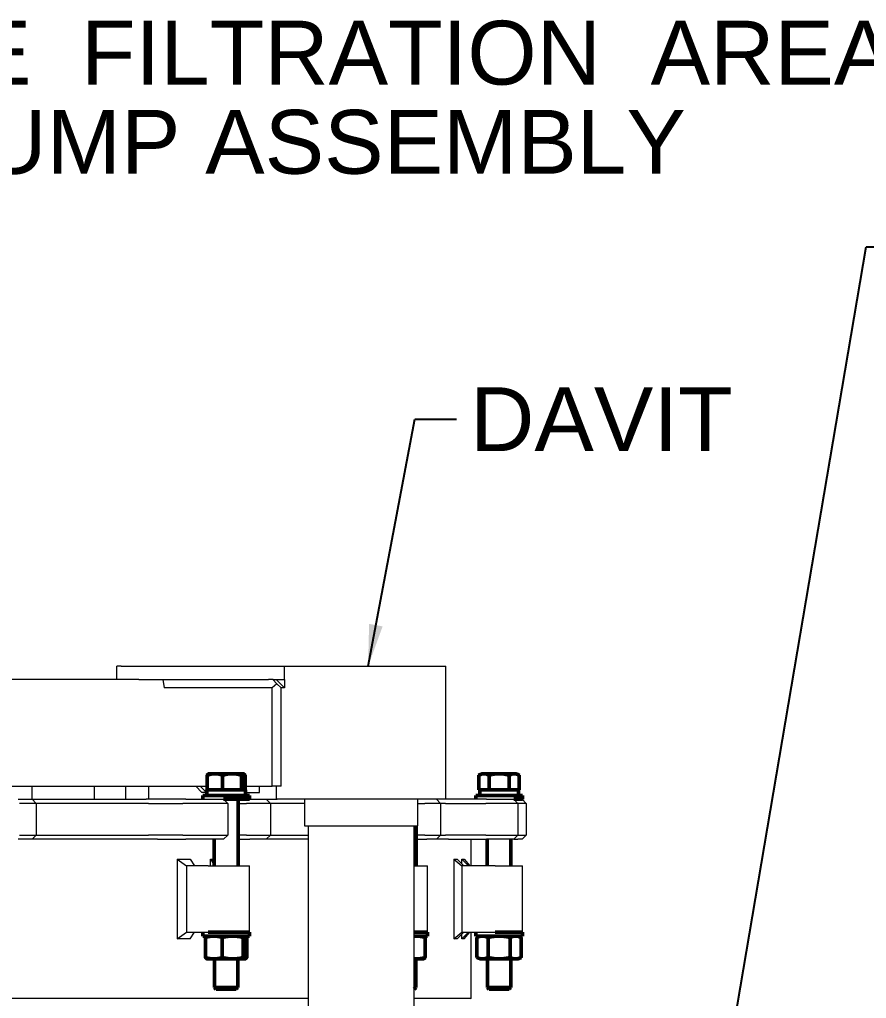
# Model space of a CAD drawing. Header units: inches. Extents: x 20 to 536, y 8 to 344.
# Drawn here: x 436.53 to 468.37, y 143.8 to 180.59 of the extents above; entities that cross this region are included whole.
import ezdxf

# ---------------------------------------------------------------- set-up
doc = ezdxf.new("R2010")
doc.units = ezdxf.units.IN
doc.header["$LTSCALE"] = 16
doc.header["$MEASUREMENT"] = 0
for name, color, linetype, lineweight in [('Symbol', 7, 'Continuous', 25), ('Symbol (ANSI)', 7, 'Continuous', 25), ('Visible (ANSI)', 7, 'Continuous', 50)]:
    doc.layers.add(name, color=color, linetype=linetype, lineweight=lineweight)
doc.styles.add('Standard D-E', font='arial.ttf')
doc.styles.add('Standard D-E NeptuneBenson', font='arial.ttf')
doc.dimstyles.new('Default D-E$7', dxfattribs={"dimscale": 16, "dimtxt": 0.15, "dimasz": 0.098425, "dimexe": 0.125, "dimexo": 0.0625, "dimgap": 0.031496, "dimtad": 0, "dimtih": 1, "dimtoh": 1, "dimrnd": 1e-08, "dimzin": 4, "dimdsep": 46, "dimtxsty": 'Standard D-E', "dimcen": 0.09, "dimdle": 0.393701, "dimclrd": 256, "dimclre": 256, "dimclrt": 256, "dimadec": 0, "dimazin": 1, "dimtfac": 1, "dimtofl": 0, "dimtmove": 0, "dimatfit": 3, "dimfxl": 1, "dimtolj": 1, "dimtzin": 4, "dimlwd": -1, "dimlwe": -1, "dimarcsym": 0})
doc.dimstyles.new('in [mm] D-E NeptuneBenson$7', dxfattribs={"dimscale": 16, "dimtxt": 0.15, "dimasz": 0.098425, "dimexe": 0.125, "dimexo": 0.063, "dimgap": 0.031496, "dimtad": 0, "dimtih": 1, "dimtoh": 1, "dimdec": 4, "dimrnd": 1e-08, "dimzin": 3, "dimdsep": 46, "dimlunit": 5, "dimtxsty": 'Standard D-E', "dimcen": 0.09, "dimdle": 0.393701, "dimclrd": 256, "dimclre": 256, "dimclrt": 256, "dimadec": 1, "dimazin": 1, "dimtfac": 1, "dimtofl": 0, "dimtmove": 0, "dimatfit": 3, "dimfxl": 1, "dimfrac": 1, "dimtolj": 1, "dimtzin": 4, "dimlwd": -1, "dimlwe": -1, "dimarcsym": 0})

msp = doc.modelspace()

# ---------------------------------------------------------------- linework, layer by layer
at = {"layer": 'Visible (ANSI)', "linetype": 'Continuous', "lineweight": 18}
for p, q in [((440.35272, 156.28516), (440.193047, 156.28516)), ((440.193047, 155.78516), (440.193047, 156.28516)), ((440.35272, 156.28516), (445.892482, 156.28516)), ((445.892482, 156.28516), (446.072025, 156.28516)), ((446.072025, 156.28516), (446.486907, 156.28516)), ((446.486907, 156.28516), (446.579257, 156.28516)), ((446.486907, 155.78516), (446.486907, 156.28516)), ((446.579257, 156.28516), (447.403942, 156.28516)), ((447.403942, 156.28516), (451.866129, 156.28516)), ((451.866129, 156.28516), (452.558422, 156.28516)), ((452.558422, 151.28516), (452.558422, 156.28516)), ((441.018138, 155.78516), (417.774064, 155.78516)), ((441.018138, 155.78516), (445.892482, 155.78516)), ((441.911957, 155.78516), (441.965625, 155.47266)), ((446.072025, 155.78516), (445.892482, 155.78516)), ((446.051287, 155.78516), (446.201174, 155.623586)), ((446.072025, 155.78516), (446.176816, 155.78516)), ((446.176816, 155.78516), (446.488073, 155.78516)), ((446.176816, 155.78516), (446.488073, 155.47266)), ((446.488073, 155.78516), (446.488073, 155.47266)), ((446.033325, 155.47266), (441.965625, 155.47266)), ((446.201174, 155.623586), (446.033325, 155.47266)), ((446.033325, 151.78516), (446.033325, 155.47266)), ((446.369022, 155.47266), (446.201174, 155.623586)), ((446.488073, 155.47266), (446.369022, 155.47266)), ((446.369022, 151.78516), (446.369022, 155.47266)), ((436.029451, 151.78516), (443.585599, 151.78516)), ((436.987083, 151.78516), (436.987083, 151.28516)), ((439.334652, 151.78516), (439.334652, 151.28516)), ((440.528657, 151.28516), (440.528657, 151.78516)), ((441.388262, 151.28516), (441.388262, 151.78516)), ((443.388391, 151.53516), (443.153634, 151.78516)), ((443.325555, 151.78516), (443.560312, 151.53516)), ((445.008195, 151.78516), (446.033325, 151.78516)), ((445.55105, 151.53516), (445.55105, 151.78516)), ((446.369022, 151.78516), (446.033325, 151.78516)), ((446.177122, 151.78516), (446.177122, 151.28516)), ((436.473029, 151.28516), (437.002596, 151.28516)), ((437.002596, 151.28516), (441.289331, 151.28516)), ((437.002596, 151.28516), (437.157596, 151.13016)), ((442.167293, 151.28516), (441.289331, 151.28516)), ((442.781935, 151.28516), (442.167293, 151.28516)), ((442.781935, 151.28516), (443.950419, 151.28516)), ((443.560312, 151.53516), (443.388391, 151.53516)), ((443.560312, 151.53516), (443.567397, 151.53516)), ((443.950419, 151.28516), (444.166967, 151.28516)), ((444.166967, 151.28516), (444.202703, 151.28516)), ((444.202703, 151.28516), (444.357703, 151.13016)), ((445.026397, 151.53516), (445.55105, 151.53516)), ((445.183996, 151.28516), (445.171584, 151.28516)), ((445.183996, 151.28516), (445.319599, 151.28516)), ((445.319599, 151.28516), (445.525857, 151.28516)), ((445.525857, 151.28516), (445.806332, 151.28516)), ((445.806332, 151.28516), (446.210384, 151.28516)), ((445.806332, 151.28516), (445.961332, 151.13016)), ((446.579257, 151.28516), (446.210384, 151.28516)), ((447.403942, 151.28516), (446.579257, 151.28516)), ((447.242772, 151.28516), (447.242772, 150.28516)), ((451.866129, 151.28516), (447.403942, 151.28516)), ((451.492772, 151.28516), (451.492772, 150.28516)), ((452.558422, 151.28516), (451.866129, 151.28516)), ((452.203545, 151.28516), (452.358545, 151.13016)), ((453.141924, 151.28516), (452.558422, 151.28516)), ((454.08361, 151.28516), (453.141924, 151.28516)), ((453.830167, 151.589061), (453.830167, 151.425785)), ((454.08361, 151.28516), (455.057126, 151.28516)), ((455.057126, 151.28516), (455.112929, 151.28516)), ((455.112929, 151.28516), (455.114805, 151.28516)), ((455.114805, 151.28516), (455.269805, 151.13016)), ((455.422639, 151.28516), (455.577639, 151.13016)), ((437.157596, 151.13016), (436.530889, 151.13016)), ((441.378356, 151.13016), (437.157596, 151.13016)), ((437.157596, 151.13016), (437.157596, 149.94016)), ((441.378356, 151.13016), (442.048557, 151.13016)), ((442.048557, 151.13016), (442.663198, 151.13016)), ((444.04602, 151.13016), (442.663198, 151.13016)), ((444.26366, 151.13016), (444.04602, 151.13016)), ((444.357703, 151.13016), (444.26366, 151.13016)), ((444.357703, 151.13016), (444.357703, 149.94016)), ((444.744397, 151.13016), (445.065259, 151.13016)), ((445.42211, 151.13016), (445.065259, 151.13016)), ((445.629409, 151.13016), (445.42211, 151.13016)), ((445.961332, 151.13016), (445.629409, 151.13016)), ((447.242772, 151.13016), (445.961332, 151.13016)), ((445.961332, 151.13016), (445.961332, 149.94016)), ((451.492772, 151.13016), (451.76461, 151.13016)), ((452.109114, 151.13016), (451.76461, 151.13016)), ((452.240827, 151.13016), (452.109114, 151.13016)), ((452.358545, 151.13016), (452.240827, 151.13016)), ((452.545099, 151.13016), (452.358545, 151.13016)), ((452.358545, 151.13016), (452.358545, 149.94016)), ((452.545099, 151.13016), (453.115009, 151.13016)), ((453.115009, 151.13016), (454.056695, 151.13016)), ((455.208784, 151.13016), (454.056695, 151.13016)), ((455.264869, 151.13016), (455.208784, 151.13016)), ((455.269805, 151.13016), (455.264869, 151.13016)), ((455.527468, 151.13016), (455.269805, 151.13016)), ((455.269805, 151.13016), (455.269805, 149.94016)), ((455.567709, 151.13016), (455.527468, 151.13016)), ((455.577639, 151.13016), (455.567709, 151.13016)), ((455.577639, 151.13016), (455.577639, 149.94016)), ((447.242772, 150.28516), (451.492772, 150.28516)), ((447.382772, 150.28516), (447.382772, 139.28516)), ((451.352772, 150.28516), (451.352772, 139.28516)), ((451.38961, 150.28516), (451.38961, 149.94016)), ((437.002596, 149.78516), (436.473029, 149.78516)), ((436.530889, 149.94016), (437.157596, 149.94016)), ((437.002596, 149.78516), (437.157596, 149.94016)), ((441.721969, 149.78516), (437.002596, 149.78516)), ((437.157596, 149.94016), (441.378356, 149.94016)), ((442.048557, 149.94016), (441.378356, 149.94016)), ((441.721969, 149.78516), (442.167293, 149.78516)), ((442.663198, 149.94016), (442.048557, 149.94016)), ((442.167293, 149.78516), (442.781935, 149.78516)), ((442.663198, 149.94016), (444.04602, 149.94016)), ((443.950419, 149.78516), (442.781935, 149.78516)), ((444.166967, 149.78516), (443.950419, 149.78516)), ((444.04602, 149.94016), (444.26366, 149.94016)), ((444.202703, 149.78516), (444.166967, 149.78516)), ((444.202703, 149.78516), (444.357703, 149.94016)), ((444.26366, 149.94016), (444.357703, 149.94016)), ((445.065259, 149.94016), (444.744397, 149.94016)), ((444.744397, 149.78516), (445.183996, 149.78516)), ((445.065259, 149.94016), (445.42211, 149.94016)), ((445.319599, 149.78516), (445.183996, 149.78516)), ((445.525857, 149.78516), (445.319599, 149.78516)), ((445.42211, 149.94016), (445.629409, 149.94016)), ((445.806332, 149.78516), (445.525857, 149.78516)), ((445.629409, 149.94016), (445.961332, 149.94016)), ((445.806332, 149.78516), (445.961332, 149.94016)), ((447.382772, 149.78516), (445.806332, 149.78516)), ((445.961332, 149.94016), (447.382772, 149.94016)), ((451.352772, 149.94016), (451.35299, 149.94016)), ((451.352772, 149.903322), (451.38961, 149.94016)), ((451.35299, 149.94016), (451.38961, 149.94016)), ((451.76461, 149.94016), (451.442944, 149.94016)), ((451.442944, 149.78516), (451.84211, 149.78516)), ((451.76461, 149.94016), (452.109114, 149.94016)), ((451.973022, 149.78516), (451.84211, 149.78516)), ((452.104074, 149.78516), (451.973022, 149.78516)), ((452.203545, 149.78516), (452.104074, 149.78516)), ((452.109114, 149.94016), (452.240827, 149.94016)), ((452.203545, 149.78516), (452.358545, 149.94016)), ((452.651956, 149.78516), (452.203545, 149.78516)), ((452.240827, 149.94016), (452.358545, 149.94016)), ((452.358545, 149.94016), (452.545099, 149.94016)), ((453.115009, 149.94016), (452.545099, 149.94016)), ((452.651956, 149.78516), (453.141924, 149.78516)), ((454.056695, 149.94016), (453.115009, 149.94016)), ((453.141924, 149.78516), (454.08361, 149.78516)), ((453.51053, 148.78516), (453.51053, 149.78516)), ((454.056695, 149.94016), (455.208784, 149.94016)), ((455.057126, 149.78516), (454.08361, 149.78516)), ((455.112929, 149.78516), (455.057126, 149.78516)), ((455.114805, 149.78516), (455.112929, 149.78516)), ((455.114805, 149.78516), (455.269805, 149.94016)), ((455.114805, 149.78516), (455.26378, 149.78516)), ((455.208784, 149.94016), (455.264869, 149.94016)), ((455.37421, 149.78516), (455.26378, 149.78516)), ((455.264869, 149.94016), (455.269805, 149.94016)), ((455.269805, 149.94016), (455.527468, 149.94016)), ((455.414248, 149.78516), (455.37421, 149.78516)), ((455.422639, 149.78516), (455.414248, 149.78516)), ((455.422639, 149.78516), (455.577639, 149.94016)), ((455.527468, 149.94016), (455.567709, 149.94016)), ((455.567709, 149.94016), (455.577639, 149.94016)), ((442.453502, 149.035063), (442.453502, 146.035258)), ((442.453502, 149.035063), (442.947039, 149.035063)), ((442.453502, 149.035063), (442.811302, 148.78516)), ((442.947039, 149.035063), (443.104334, 148.78516)), ((443.706424, 149.035063), (443.849397, 148.81714)), ((443.706424, 148.78516), (443.706424, 149.035063)), ((443.706424, 149.035063), (443.849397, 149.035063)), ((452.860324, 149.035063), (452.860324, 146.035258)), ((452.860324, 149.035063), (452.987217, 149.035063)), ((452.860324, 149.035063), (453.158602, 148.78516)), ((452.987217, 149.035063), (453.232554, 148.78516)), ((453.159356, 149.035063), (453.406202, 148.78516)), ((453.159356, 148.859721), (453.159356, 149.035063)), ((453.159356, 149.035063), (453.250998, 149.035063)), ((453.250998, 149.035063), (453.462487, 148.78516)), ((443.626608, 148.78516), (442.811302, 148.78516)), ((442.811302, 148.78516), (442.811302, 146.28516)), ((443.626608, 148.78516), (445.171897, 148.78516)), ((445.171897, 146.28516), (445.171897, 148.78516)), ((451.352772, 148.78516), (451.870444, 148.78516)), ((451.870444, 146.28516), (451.870444, 148.78516)), ((454.407725, 148.78516), (453.158602, 148.78516)), ((453.158602, 148.78516), (453.158602, 146.28516)), ((454.407725, 148.78516), (455.434667, 148.78516)), ((455.434667, 146.28516), (455.434667, 148.78516)), ((442.453502, 146.035258), (442.811302, 146.28516)), ((442.811302, 146.28516), (443.626608, 146.28516)), ((442.947039, 146.035258), (443.104334, 146.28516)), ((445.171897, 146.28516), (443.626608, 146.28516)), ((451.870444, 146.28516), (451.352772, 146.28516)), ((452.860324, 146.035258), (453.158602, 146.28516)), ((452.987217, 146.035258), (453.232554, 146.28516)), ((453.158602, 146.28516), (454.407725, 146.28516)), ((453.159356, 146.035258), (453.406202, 146.28516)), ((453.159356, 146.035258), (453.159356, 146.2106)), ((453.250998, 146.035258), (453.462487, 146.28516)), ((453.51053, 143.81641), (453.51053, 146.28516)), ((455.434667, 146.28516), (454.407725, 146.28516)), ((442.947039, 146.035258), (442.453502, 146.035258)), ((452.987217, 146.035258), (452.860324, 146.035258)), ((453.250998, 146.035258), (453.159356, 146.035258)), ((396.507869, 143.81641), (447.382772, 143.81641)), ((451.352772, 143.81641), (453.51053, 143.81641))]:
    msp.add_line(p, q, dxfattribs=at)
at = {"layer": 'Visible (ANSI)'}
for p, q in [((443.585599, 151.644789), (443.585599, 152.190198)), ((443.640897, 152.248789), (443.631004, 152.243077)), ((443.876204, 152.248789), (443.640897, 152.248789)), ((444.522458, 152.248789), (443.876204, 152.248789)), ((444.166809, 151.644789), (444.166809, 152.190198)), ((444.943151, 152.248789), (444.522458, 152.248789)), ((444.878107, 151.644789), (444.878107, 152.190198)), ((444.952897, 152.248789), (444.943151, 152.248789)), ((444.952897, 152.248789), (444.962791, 152.243077)), ((445.008195, 151.644789), (445.008195, 152.190198)), ((453.802185, 151.644789), (453.802185, 152.190198)), ((453.903667, 152.248789), (453.803029, 152.190686)), ((453.992191, 152.248789), (453.903667, 152.248789)), ((454.560939, 152.248789), (453.992191, 152.248789)), ((454.182198, 151.644789), (454.182198, 152.190198)), ((455.128415, 152.248789), (454.560939, 152.248789)), ((454.93968, 151.644789), (454.93968, 152.190198)), ((455.215667, 152.248789), (455.128415, 152.248789)), ((455.215667, 152.248789), (455.316304, 152.190686)), ((455.317149, 151.644789), (455.317149, 152.190198)), ((443.567397, 151.644785), (445.026397, 151.644785)), ((443.567397, 151.644785), (443.567397, 151.425785)), ((443.876204, 151.644789), (443.585599, 151.644789)), ((443.640897, 151.644789), (443.640897, 151.644785)), ((444.166809, 151.644789), (443.876204, 151.644789)), ((444.522458, 151.644789), (444.166809, 151.644789)), ((444.878107, 151.644789), (444.522458, 151.644789)), ((444.943151, 151.644789), (444.878107, 151.644789)), ((445.008195, 151.644789), (444.943151, 151.644789)), ((444.952897, 151.644789), (444.952897, 151.644785)), ((445.026397, 151.644785), (445.026397, 151.425785)), ((453.992191, 151.644789), (453.802185, 151.644789)), ((453.830167, 151.644785), (455.289167, 151.644785)), ((453.830167, 151.644785), (453.830167, 151.589061)), ((453.903667, 151.644789), (453.903667, 151.644785)), ((454.182198, 151.644789), (453.992191, 151.644789)), ((454.560939, 151.644789), (454.182198, 151.644789)), ((454.93968, 151.644789), (454.560939, 151.644789)), ((455.128415, 151.644789), (454.93968, 151.644789)), ((455.317149, 151.644789), (455.128415, 151.644789)), ((455.215667, 151.644789), (455.215667, 151.644785)), ((455.289167, 151.644785), (455.289167, 151.425785)), ((445.171897, 151.425785), (443.421897, 151.425785)), ((443.421897, 151.28516), (443.421897, 151.425785)), ((444.202703, 151.28516), (445.171584, 151.28516)), ((444.744397, 151.28516), (444.744397, 148.78516)), ((445.171897, 151.28516), (445.171897, 151.425785)), ((455.434667, 151.425785), (453.684667, 151.425785)), ((453.684667, 151.28516), (453.684667, 151.425785)), ((455.114805, 151.28516), (455.434667, 151.28516)), ((455.434667, 151.28516), (455.434667, 151.425785)), ((451.442944, 150.28516), (451.442944, 148.78516)), ((443.849397, 149.78516), (443.849397, 148.78516)), ((454.112167, 149.78516), (454.112167, 148.78516)), ((455.007167, 149.78516), (455.007167, 148.78516)), ((443.421897, 146.144535), (443.421897, 146.28516)), ((443.421897, 146.144535), (445.171897, 146.144535)), ((443.517289, 145.337403), (443.517289, 146.092668)), ((443.577897, 146.144535), (443.567054, 146.139479)), ((445.171897, 146.28516), (443.626608, 146.28516)), ((444.154316, 145.337403), (444.154316, 146.092668)), ((444.933924, 145.337403), (444.933924, 146.092668)), ((445.015897, 146.144535), (445.026741, 146.139479)), ((445.076506, 145.337403), (445.076506, 146.092668)), ((445.171897, 146.144535), (445.171897, 146.28516)), ((451.870444, 146.28516), (451.352772, 146.28516)), ((451.352772, 146.144535), (451.870444, 146.144535)), ((451.714444, 146.144535), (451.725787, 146.139246)), ((451.776154, 145.337403), (451.776154, 146.092668)), ((451.870444, 146.144535), (451.870444, 146.28516)), ((453.684667, 146.144535), (453.684667, 146.28516)), ((453.684667, 146.144535), (455.434667, 146.144535)), ((453.729439, 145.337403), (453.729439, 146.092668)), ((453.840667, 146.144535), (453.730364, 146.093101)), ((454.145947, 145.337403), (454.145947, 146.092668)), ((455.434667, 146.28516), (454.407725, 146.28516)), ((454.976175, 145.337403), (454.976175, 146.092668)), ((455.278667, 146.144535), (455.388969, 146.093101)), ((455.389895, 145.337403), (455.389895, 146.092668)), ((455.434667, 146.144535), (455.434667, 146.28516)), ((453.840667, 145.285535), (453.730364, 145.33697)), ((455.278667, 145.285535), (455.388969, 145.33697)), ((443.577897, 145.285535), (443.567054, 145.290592)), ((443.577897, 145.285535), (443.835802, 145.285535)), ((443.835802, 145.285535), (444.54412, 145.285535)), ((443.859397, 145.285535), (443.859397, 144.2109)), ((444.54412, 145.285535), (445.005215, 145.285535)), ((444.734397, 145.285535), (444.734397, 144.2109)), ((445.005215, 145.285535), (445.015897, 145.285535)), ((445.015897, 145.285535), (445.026741, 145.290592)), ((451.352772, 145.285535), (451.458676, 145.285535)), ((451.432944, 145.285535), (451.432944, 144.2109)), ((451.458676, 145.285535), (451.714444, 145.285535)), ((451.714444, 145.285535), (451.725787, 145.290825)), ((453.840667, 145.285535), (453.937693, 145.285535)), ((453.937693, 145.285535), (454.561061, 145.285535)), ((454.122167, 145.285535), (454.122167, 144.2109)), ((454.561061, 145.285535), (455.183035, 145.285535)), ((454.997167, 145.285535), (454.997167, 144.2109)), ((455.183035, 145.285535), (455.278667, 145.285535)), ((443.859397, 144.2109), (444.734397, 144.2109)), ((443.927558, 144.144785), (443.859397, 144.2109)), ((444.666236, 144.144785), (443.927558, 144.144785)), ((444.666236, 144.144785), (444.734397, 144.2109)), ((451.352772, 144.2109), (451.432944, 144.2109)), ((451.364783, 144.144785), (451.352772, 144.144785)), ((451.364783, 144.144785), (451.432944, 144.2109)), ((454.122167, 144.2109), (454.997167, 144.2109)), ((454.190328, 144.144785), (454.122167, 144.2109)), ((454.929006, 144.144785), (454.190328, 144.144785)), ((454.929006, 144.144785), (454.997167, 144.2109))]:
    msp.add_line(p, q, dxfattribs=at)
for centre, start_param, end_param in [((454.559667, 151.581037), 4.710387156, 4.749861257), ((454.559667, 151.270534), 4.67285257, 4.674792226)]:
    msp.add_ellipse(centre, major_axis=(0.00146, -4.1372), ratio=0.176326628, start_param=start_param, end_param=end_param, dxfattribs=at)
for points, weights in [([(443.876204, 152.248789), (443.741334, 152.248789), (443.585599, 152.190198)], [1, 1.0379548493, 1]), ([(443.585599, 152.190198), (443.609763, 152.230814), (443.631004, 152.243077)], [1, 1.02600759169, 1.01637310665]), ([(444.166809, 152.190198), (444.011074, 152.248789), (443.876204, 152.248789)], [1, 1.0379548493, 1]), ([(444.522458, 152.248789), (444.3574, 152.248789), (444.166809, 152.190198)], [1, 1.0379548493, 1]), ([(444.878107, 152.190198), (444.687515, 152.248789), (444.522458, 152.248789)], [1, 1.0379548493, 1]), ([(444.943151, 152.248789), (444.912964, 152.248789), (444.878107, 152.190198)], [1, 1.0379548493, 1]), ([(445.008195, 152.190198), (444.973338, 152.248789), (444.943151, 152.248789)], [1, 1.0379548493, 1]), ([(453.992191, 152.248789), (453.904009, 152.248789), (453.802185, 152.190198)], [1, 1.0379548493, 1]), ([(453.802185, 152.190198), (453.802607, 152.190443), (453.803029, 152.190686)], [1, 1.00015275945, 1.00030428927]), ([(454.182198, 152.190198), (454.080374, 152.248789), (453.992191, 152.248789)], [1, 1.0379548493, 1]), ([(454.560939, 152.248789), (454.385165, 152.248789), (454.182198, 152.190198)], [1, 1.0379548493, 1]), ([(454.93968, 152.190198), (454.736713, 152.248789), (454.560939, 152.248789)], [1, 1.0379548493, 1]), ([(455.128415, 152.248789), (455.040823, 152.248789), (454.93968, 152.190198)], [1, 1.0379548493, 1]), ([(455.317149, 152.190198), (455.216006, 152.248789), (455.128415, 152.248789)], [1, 1.0379548493, 1]), ([(443.835802, 146.144535), (443.68798, 146.144535), (443.517289, 146.092668)], [1, 1.0379548493, 1]), ([(443.517289, 146.092668), (443.543772, 146.128623), (443.567054, 146.139479)], [1, 1.02600759169, 1.01637310665]), ([(444.154316, 146.092668), (443.983625, 146.144535), (443.835802, 146.144535)], [1, 1.0379548493, 1]), ([(444.54412, 146.144535), (444.363211, 146.144535), (444.154316, 146.092668)], [1, 1.0379548493, 1]), ([(444.933924, 146.092668), (444.725029, 146.144535), (444.54412, 146.144535)], [1, 1.0379548493, 1]), ([(445.005215, 146.144535), (444.972129, 146.144535), (444.933924, 146.092668)], [1, 1.0379548493, 1]), ([(445.076506, 146.092668), (445.038301, 146.144535), (445.005215, 146.144535)], [1, 1.0379548493, 1]), ([(451.458676, 146.144535), (451.406206, 146.144535), (451.352772, 146.138374)], [1, 1.01319363833, 1.01721468893]), ([(451.776154, 146.092668), (451.606018, 146.144535), (451.458676, 146.144535)], [1, 1.0379548493, 1]), ([(451.725787, 146.139246), (451.749359, 146.128255), (451.776154, 146.092668)], [1.01657159114, 1.02573438582, 1]), ([(453.937693, 146.144535), (453.841042, 146.144535), (453.729439, 146.092668)], [1, 1.0379548493, 1]), ([(453.729439, 146.092668), (453.729902, 146.092885), (453.730364, 146.093101)], [1, 1.00015275945, 1.00030428927]), ([(454.145947, 146.092668), (454.034344, 146.144535), (453.937693, 146.144535)], [1, 1.0379548493, 1]), ([(454.561061, 146.144535), (454.368406, 146.144535), (454.145947, 146.092668)], [1, 1.0379548493, 1]), ([(454.976175, 146.092668), (454.753716, 146.144535), (454.561061, 146.144535)], [1, 1.0379548493, 1]), ([(455.183035, 146.144535), (455.087031, 146.144535), (454.976175, 146.092668)], [1, 1.0379548493, 1]), ([(455.389895, 146.092668), (455.279039, 146.144535), (455.183035, 146.144535)], [1, 1.0379548493, 1]), ([(443.567054, 145.290592), (443.543772, 145.301448), (443.517289, 145.337403)], [1.01637310665, 1.02600759169, 1]), ([(443.517289, 145.337403), (443.68798, 145.285535), (443.835802, 145.285535)], [1, 1.0379548493, 1]), ([(443.835802, 145.285535), (443.983625, 145.285535), (444.154316, 145.337403)], [1, 1.0379548493, 1]), ([(444.154316, 145.337403), (444.363211, 145.285535), (444.54412, 145.285535)], [1, 1.0379548493, 1]), ([(444.54412, 145.285535), (444.725029, 145.285535), (444.933924, 145.337403)], [1, 1.0379548493, 1]), ([(444.933924, 145.337403), (444.972129, 145.285535), (445.005215, 145.285535)], [1, 1.0379548493, 1]), ([(445.005215, 145.285535), (445.038301, 145.285535), (445.076506, 145.337403)], [1, 1.0379548493, 1]), ([(451.458676, 145.285535), (451.606018, 145.285535), (451.776154, 145.337403)], [1, 1.0379548493, 1]), ([(451.776154, 145.337403), (451.749359, 145.301816), (451.725787, 145.290825)], [1, 1.02573438582, 1.01657159114]), ([(453.730364, 145.33697), (453.729902, 145.337186), (453.729439, 145.337403)], [1.00030428927, 1.00015275945, 1]), ([(453.729439, 145.337403), (453.841042, 145.285535), (453.937693, 145.285535)], [1, 1.0379548493, 1]), ([(453.937693, 145.285535), (454.034344, 145.285535), (454.145947, 145.337403)], [1, 1.0379548493, 1]), ([(454.145947, 145.337403), (454.368406, 145.285535), (454.561061, 145.285535)], [1, 1.0379548493, 1]), ([(454.561061, 145.285535), (454.753716, 145.285535), (454.976175, 145.337403)], [1, 1.0379548493, 1]), ([(454.976175, 145.337403), (455.087031, 145.285535), (455.183035, 145.285535)], [1, 1.0379548493, 1]), ([(455.183035, 145.285535), (455.279039, 145.285535), (455.389895, 145.337403)], [1, 1.0379548493, 1]), ([(451.352772, 145.291697), (451.406206, 145.285535), (451.458676, 145.285535)], [1.01721468893, 1.01319363833, 1])]:
    msp.add_rational_spline(points, weights, degree=2, dxfattribs=at)
at = {"layer": 'Visible (ANSI)', "linetype": 'Continuous', "lineweight": 18}
msp.add_open_spline([(453.47927, 143.78516), (453.489695, 143.795578), (453.500115, 143.805995), (453.51053, 143.81641)], degree=3, dxfattribs=at)

# ---------------------------------------------------------------- texts
at = {"layer": 'Symbol', "insert": (432.893351, 177.199008), "char_height": 2.40000008, "width": 28.70122053, "attachment_point": 1, "style": 'Standard D-E'}
msp.add_mtext('\\fArial|b0|i0;BUMP ASSEMBLY', dxfattribs=at)
at = {"layer": 'Symbol (ANSI)', "insert": (314.594419, 279.834343), "char_height": 2.400000077, "width": 216.20722956, "attachment_point": 1, "line_spacing_factor": 1.741933, "style": 'Standard D-E NeptuneBenson'}
msp.add_mtext('\\pxsm1.88;\\fArial|b0|i0;{\\H2.6400;NOTES:\\P}\\fArial|b0|i0;{\\H2.6400;1.^I}\\fArial|b0|i0;{\\H2.6400;FILTER TANK IS TO BE CONSTRUCTED OF HIGH QUALITY A36 CARBON STEEL, UPPER HEAD THICKNESS = 1 1/2" \\P(38.1mm), LOWER HEAD THICKNESS = 5/16" (7.93mm) & SHELL THICKNESS = 1/4" (6.35mm).\\P}\\fArial|b0|i0;{\\H2.6400;2.^I}\\fArial|b0|i0;{\\H2.6400;INTERIOR OF TANK IS LINED WITH FLEXSOL 3000. EXTERIOR IS COATED WITH 5-8 MILS OF HIGH SOLIDS ENAMEL. \\PNO WELDING OR EXTREME HEAT IS TO BE APPLIED TO TANK AFTER LINING OR COATING PROCESS IS DONE.\\P}\\fArial|b0|i0;{\\H2.6400;3.^I}\\fArial|b0|i0;{\\H2.6400;ELECTRICAL REQUIREMENTS: 120VAC-10-60Hz, 15 AMP CIRCUIT PROTECTION.\\P}\\fArial|b0|i0;{\\H2.6400;4.^I}\\fArial|b0|i0;{\\H2.6400;LOCATE ALL ELECTRICAL ITEMS IN A NON-HAZARDOUS LOCATION.\\P}\\fArial|b0|i0;{\\H2.6400;5.^I}\\fArial|b0|i0;{\\H2.6400;ELECTRICAL CONNECTIONS ARE THE RESPONSIBILITY OF THE CUSTOMER.\\P}\\fArial|b0|i0;{\\H2.6400;6.^I}\\fArial|b0|i0;{\\H2.6400;MEDIA QUANTITIES ARE INDICATED FOR INFORMATIONAL PURPOSES ONLY.\\P}\\fArial|b0|i0;{\\H2.6400;7.^I}\\fArial|b0|i0;{\\H2.6400;ALL PNEUMATIC TUBING SUPPLIED BY POOL CONTRACTOR.\\P}\\fArial|b0|i0;{\\H2.6400;8.^I}\\fArial|b0|i0;{\\H2.6400;DRAIN VALVE MUST BE A BUTTERFLY VALVE AND INSTALLED DIRECTLY ON THE BOTTOM TANK HEAD.\\P}\\fArial|b0|i0;{\\H2.6400;9.^I}\\fArial|b0|i0;{\\H2.6400;DESIGN PRESSURE IS 50 PSI (344.73 kpa). HYDROSTATICALLY TESTED TO 75 PSI (517.11 kpa).\\P}\\fArial|b0|i0;{\\H2.4000;10. THIS PRECOAT FILTER UTILIZES TUBE ELEMENTS AND THE EFFECTIVE  FILTRATION  AREA REPRESENTS THE UNCOATED \\PAREA.}\\fArial|b0|i0;{\\H2.6400;\\P}', dxfattribs=at)
at = {"layer": 'Symbol (ANSI)', "insert": (453.466116, 166.774079), "char_height": 2.40000008, "width": 9.87622043, "attachment_point": 1, "style": 'Standard D-E'}
msp.add_mtext('\\fArial|b0|i0;DAVIT', dxfattribs=at)

# ---------------------------------------------------------------- leaders
at = {"layer": 'Symbol', "annotation_type": 0, "has_hookline": 1, "hookline_direction": 0, "text_width": 28.421829}
msp.add_leader([(426.814054, 159.7433), (430.814611, 175.999008), (432.389414, 175.999008)], dimstyle='Default D-E$7', override={"dimtad": 0}, dxfattribs=at)
at = {"layer": 'Symbol (ANSI)', "annotation_type": 0, "has_hookline": 1, "hookline_direction": 0}
for points, text_width in [([(462.498591, 137.53516), (468.357627, 172.047889), (469.93243, 172.047889)], 42.201366), ([(449.635035, 156.28516), (451.387376, 165.574079), (452.962179, 165.574079)], 9.547613)]:
    msp.add_leader(points, dimstyle='in [mm] D-E NeptuneBenson$7', override={"dimtad": 0}, dxfattribs=dict(at, text_width=text_width))

doc.saveas('drawing.dxf')
